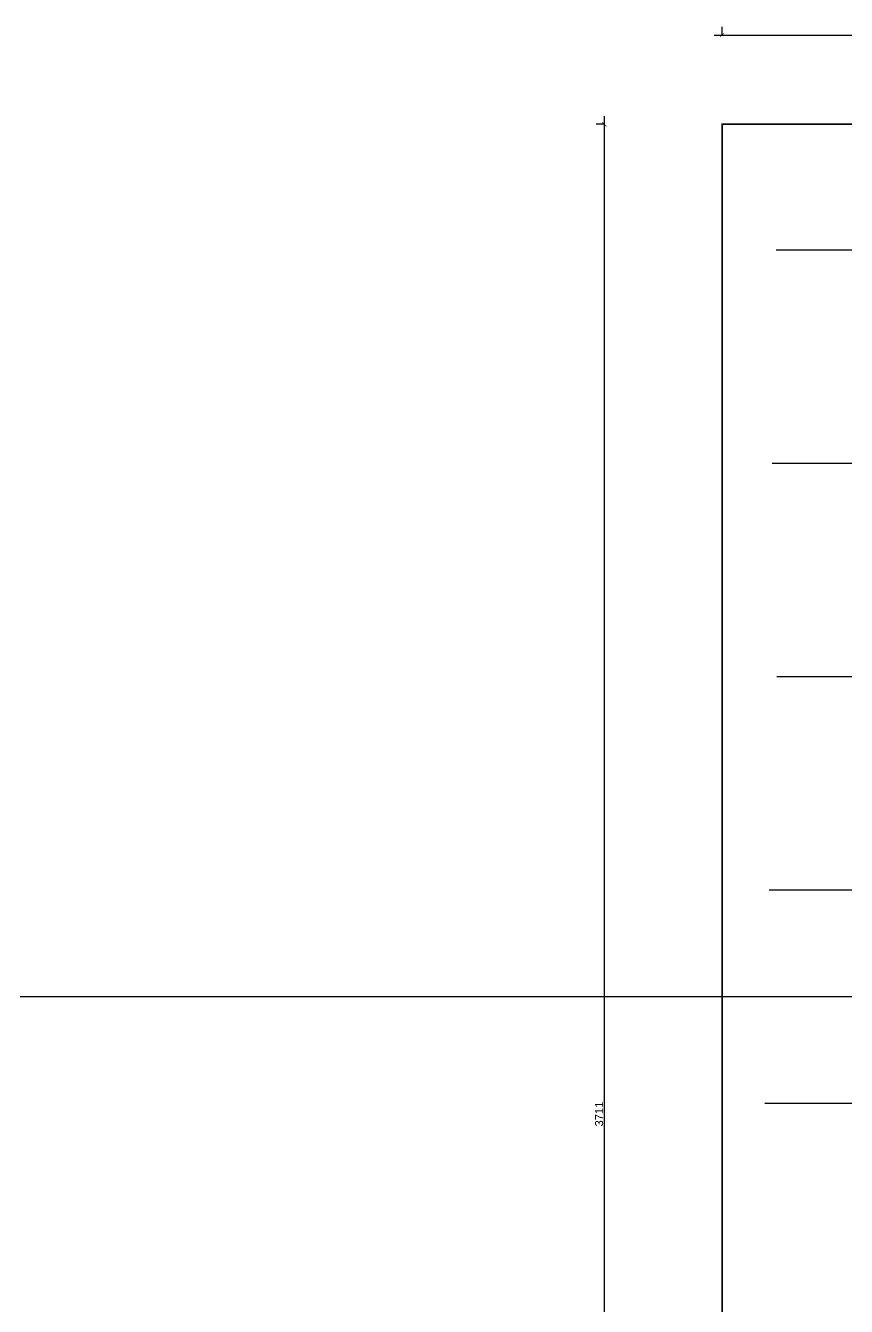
# Model space of a CAD drawing. Extents: x 250879 to 348495, y -51522 to -9360.
# Drawn here: x 310378 to 311917, y -42553 to -40152 of the extents above; entities that cross this region are included whole.
import ezdxf

# ---------------------------------------------------------------- set-up
doc = ezdxf.new("R2010")
doc.units = 0
doc.layers.get('0').update_dxf_attribs({"linetype": 'CONTINUOUS'})
doc.layers.get('DEFPOINTS').update_dxf_attribs({"color": 9, "linetype": 'CONTINUOUS'})
doc.layers.add('AXIS', color=1, linetype='CONTINUOUS')
doc.layers.add('WALL', color=7, linetype='CONTINUOUS')
doc.styles.get("Standard").update_dxf_attribs({"font": 'sanss___.ttf', "height": 15})
doc.dimstyles.new('STANDARD$0', dxfattribs={"dimscale": 0, "dimtxt": 12, "dimasz": 8, "dimexe": 15, "dimexo": 0.0625, "dimgap": 2, "dimtad": 1, "dimdec": 0, "dimzin": 0, "dimdsep": 46, "dimtxsty": 'Standard', "dimblk1": 'ARCHTICK', "dimblk2": 'ARCHTICK', "dimsah": 1, "dimcen": 0.09, "dimdle": 15, "dimclrd": 3, "dimclre": 3, "dimclrt": 3, "dimazin": 0, "dimtfac": 1, "dimtdec": 0, "dimtofl": 0, "dimtmove": 1, "dimatfit": 3, "dimldrblk": 'ARCHTICK', "dimfxl": 1.0455, "dimfxlon": 1, "dimtolj": 1, "dimtzin": 0, "dimarcsym": 0})

# ---------------------------------------------------------------- blocks, each defined once
blk = doc.blocks.new('AXISG')
at = {"layer": 'AXIS'}
for p, q in [((305609.2, -20292.8), (307936.9, -20292.8)), ((305601.4, -20692.8), (307936.9, -20692.8)), ((305610, -21092.8), (307936.9, -21092.8)), ((305595.8, -21492.8), (307936.9, -21492.8)), ((305587.5, -21892.8), (307936.9, -21892.8))]:
    blk.add_line(p, q, dxfattribs=at)
blk = doc.blocks.new('_ARCHTICK')
at = {"color": 0, "linetype": 'ByBlock', "const_width": 0.15}
blk.add_lwpolyline([(-0.5, -0.5), (0.5, 0.5)], dxfattribs=at)
blk = doc.blocks.new('*D22')
at = {"layer": 'DEFPOINTS', "color": 0, "linetype": 'Continuous', "transparency": 16777216}
for p in [(159633.4, -32668.3), (157318.4, -32770), (159633.4, -32770)]:
    blk.add_point(p, dxfattribs=at)
at = {"layer": 'WALL', "color": 3, "linetype": 'Continuous', "lineweight": -2, "transparency": 16777216}
for p, q in [((157318.4, -32669.3), (157318.4, -32653.3)), ((159633.4, -32669.3), (159633.4, -32653.3)), ((157303.4, -32668.3), (159648.4, -32668.3))]:
    blk.add_line(p, q, dxfattribs=at)
at = {"layer": 'WALL', "color": 3, "linetype": 'Continuous', "lineweight": -2, "transparency": 16777216, "xscale": 8, "yscale": 8, "zscale": 8, "rotation": 180}
blk.add_blockref('_ARCHTICK', (157318.4, -32668.3), dxfattribs=at)
at = {"layer": 'WALL', "color": 3, "linetype": 'Continuous', "lineweight": -2, "transparency": 16777216, "xscale": 8, "yscale": 8, "zscale": 8}
blk.add_blockref('_ARCHTICK', (159633.4, -32668.3), dxfattribs=at)
at = {"layer": 'WALL', "color": 3, "linetype": 'Continuous', "transparency": 16777216, "insert": (158475.9, -32658.5), "char_height": 15, "attachment_point": 5}
blk.add_mtext('\\A1;2315', dxfattribs=at)
blk = doc.blocks.new('*D23')
at = {"layer": 'DEFPOINTS', "color": 0, "linetype": 'Continuous', "transparency": 16777216}
for p in [(157318.4, -32835.7), (157097.4, -36546.7), (157318.4, -36546.7)]:
    blk.add_point(p, dxfattribs=at)
at = {"layer": 'WALL', "color": 3, "linetype": 'Continuous', "lineweight": -2, "transparency": 16777216}
for p, q in [((157097.4, -32820.7), (157097.4, -36561.7)), ((157098.5, -32835.7), (157082.4, -32835.7)), ((157098.5, -36546.7), (157082.4, -36546.7))]:
    blk.add_line(p, q, dxfattribs=at)
at = {"layer": 'WALL', "color": 3, "linetype": 'Continuous', "lineweight": -2, "transparency": 16777216, "xscale": 8, "yscale": 8, "zscale": 8}
for p, rotation in [((157097.4, -32835.7), 90), ((157097.4, -36546.7), 270)]:
    blk.add_blockref('_ARCHTICK', p, dxfattribs=dict(at, rotation=rotation))
at = {"layer": 'WALL', "color": 3, "linetype": 'Continuous', "transparency": 16777216, "insert": (157087.7, -34691.2), "char_height": 15, "attachment_point": 5, "rotation": 90}
blk.add_mtext('\\A1;3711', dxfattribs=at)
blk = doc.blocks.new('site77')
at = {"layer": 'WALL', "linetype": 'Continuous', "const_width": 3}
blk.add_lwpolyline([(159633.4, -32835.7), (157318.4, -32835.7), (157318.4, -36546.7), (159235.4, -36546.7)], dxfattribs=at)
at = {"layer": 'WALL', "linetype": 'Continuous'}
dim = blk.add_linear_dim(base=(159633.4, -32668.3), p1=(157318.4, -32770), p2=(159633.4, -32770), dimstyle='STANDARD$0', override={"dimscale": 1}, dxfattribs=at)
dim.commit()
dim.dimension.update_dxf_attribs({"geometry": '*D22', "text_midpoint": (158475.9, -32658.5)})
dim = blk.add_linear_dim(base=(157097.4, -36546.7), p1=(157318.4, -32835.7), p2=(157318.4, -36546.7), angle=90, dimstyle='STANDARD$0', override={"dimscale": 1}, dxfattribs=at)
dim.commit()
dim.dimension.update_dxf_attribs({"geometry": '*D23', "text_midpoint": (157087.7, -34691.2)})

msp = doc.modelspace()

# ---------------------------------------------------------------- linework, layer by layer
at = {"layer": 'AXIS'}
for p, q in [((311860.39904, -41371.99817), (314113.66661, -41371.99817)), ((311862.09525, -41771.99817), (314113.66661, -41771.99817)), ((285747.17429, -41972.08046), (334477.223, -41972.08046)), ((310644.63423, -41972.08046), (314696.31544, -41972.08046)), ((311807.51343, -42171.99817), (314113.66661, -42171.99817))]:
    msp.add_line(p, q, dxfattribs=at)

# ---------------------------------------------------------------- block references
at = {"layer": 'WALL', "linetype": 'Continuous'}
for name, p in [('AXISG', (6176.76535, -20279.1652)), ('site77', (154366.12688, -7501.14005))]:
    msp.add_blockref(name, p, dxfattribs=at)

doc.saveas('drawing.dxf')
